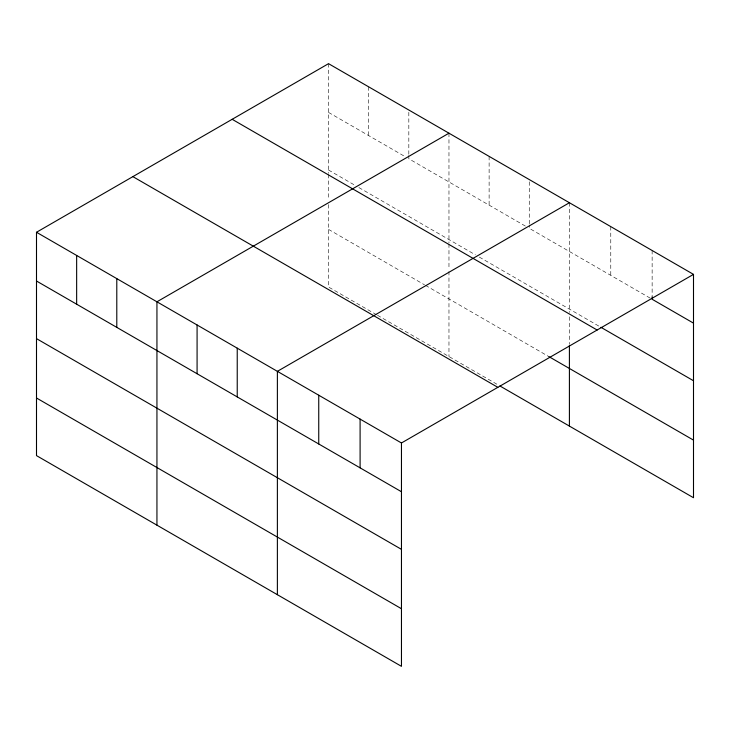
<?xml version="1.0" encoding="UTF-8"?>
<svg xmlns="http://www.w3.org/2000/svg" width="730" height="730" viewBox="0 0 730 730"><rect width="100%" height="100%" fill="white"/><g stroke="black" fill="none" stroke-linecap="round" stroke-linejoin="round"><path stroke-width="0.55" stroke-dasharray="3.65 2.74" d="M328.536 63.665L328.536 173.339M328.536 112.42L404.913 156.512M525.345 226.054L408.827 158.775L408.827 155.371M650.165 298.114L529.268 228.307L529.268 224.913M328.536 170.035L354.972 185.301M358.886 187.564L475.412 254.834M479.327 257.097L599.941 326.73M328.536 229.403L424.495 284.8M425.471 285.366L548.851 356.596M376.516 314.721L328.536 287.018L328.536 201.918M377.492 315.287L497.933 384.82M652.136 250.499L652.136 296.982M610.773 226.619L610.773 275.374M569.409 202.739L569.409 312.404M569.409 316.802L569.409 344.286M529.268 181.825L529.268 223.772M489.118 156.375L489.118 205.13M448.968 133.198L448.968 242.871M448.968 243.966L448.968 269.251M448.968 271.451L448.968 356.55M408.827 112.292L408.827 154.24M368.677 86.843L368.677 135.597M328.536 174.433L328.536 199.719"/><path stroke-width="1.09" d="M36.5 232.268L401.463 442.982L401.463 666.335L36.5 455.62L36.5 232.268L328.536 63.665L693.5 274.38L693.5 497.732L499.886 385.951M448.968 133.198L156.941 301.8L156.941 525.162M569.409 202.739L277.382 371.342L277.382 594.695M401.463 442.982L693.5 274.38M693.5 323.135L652.136 299.254L652.136 296.982M600.927 327.305L693.5 380.75M232.158 119.3L597.131 330.015M548.851 356.596L693.5 440.117M132.869 176.633L497.842 387.338M36.5 281.023L401.463 491.737M36.5 338.638L401.463 549.352M36.5 398.005L401.463 608.72M569.409 345.381L569.409 426.092M360.1 419.102L360.1 467.857M318.745 395.222L318.745 443.977M237.232 348.164L237.232 396.919M197.082 324.978L197.082 373.733M116.791 278.623L116.791 327.378M76.65 255.445L76.65 304.2"/></g></svg>
